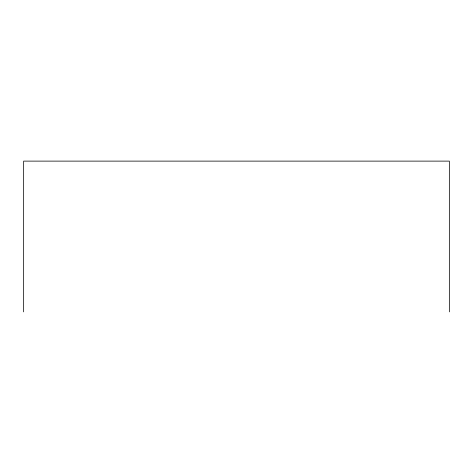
<?xml version="1.0" encoding="UTF-8"?>
<svg xmlns="http://www.w3.org/2000/svg" width="473" height="473" viewBox="0 0 473 473"><rect width="100%" height="100%" fill="white"/><g stroke="black" fill="none" stroke-linecap="round" stroke-linejoin="round"><path stroke-width="0.71" d="M449.35 311.884L449.35 161.116L23.65 161.116L23.65 311.884"/></g></svg>
